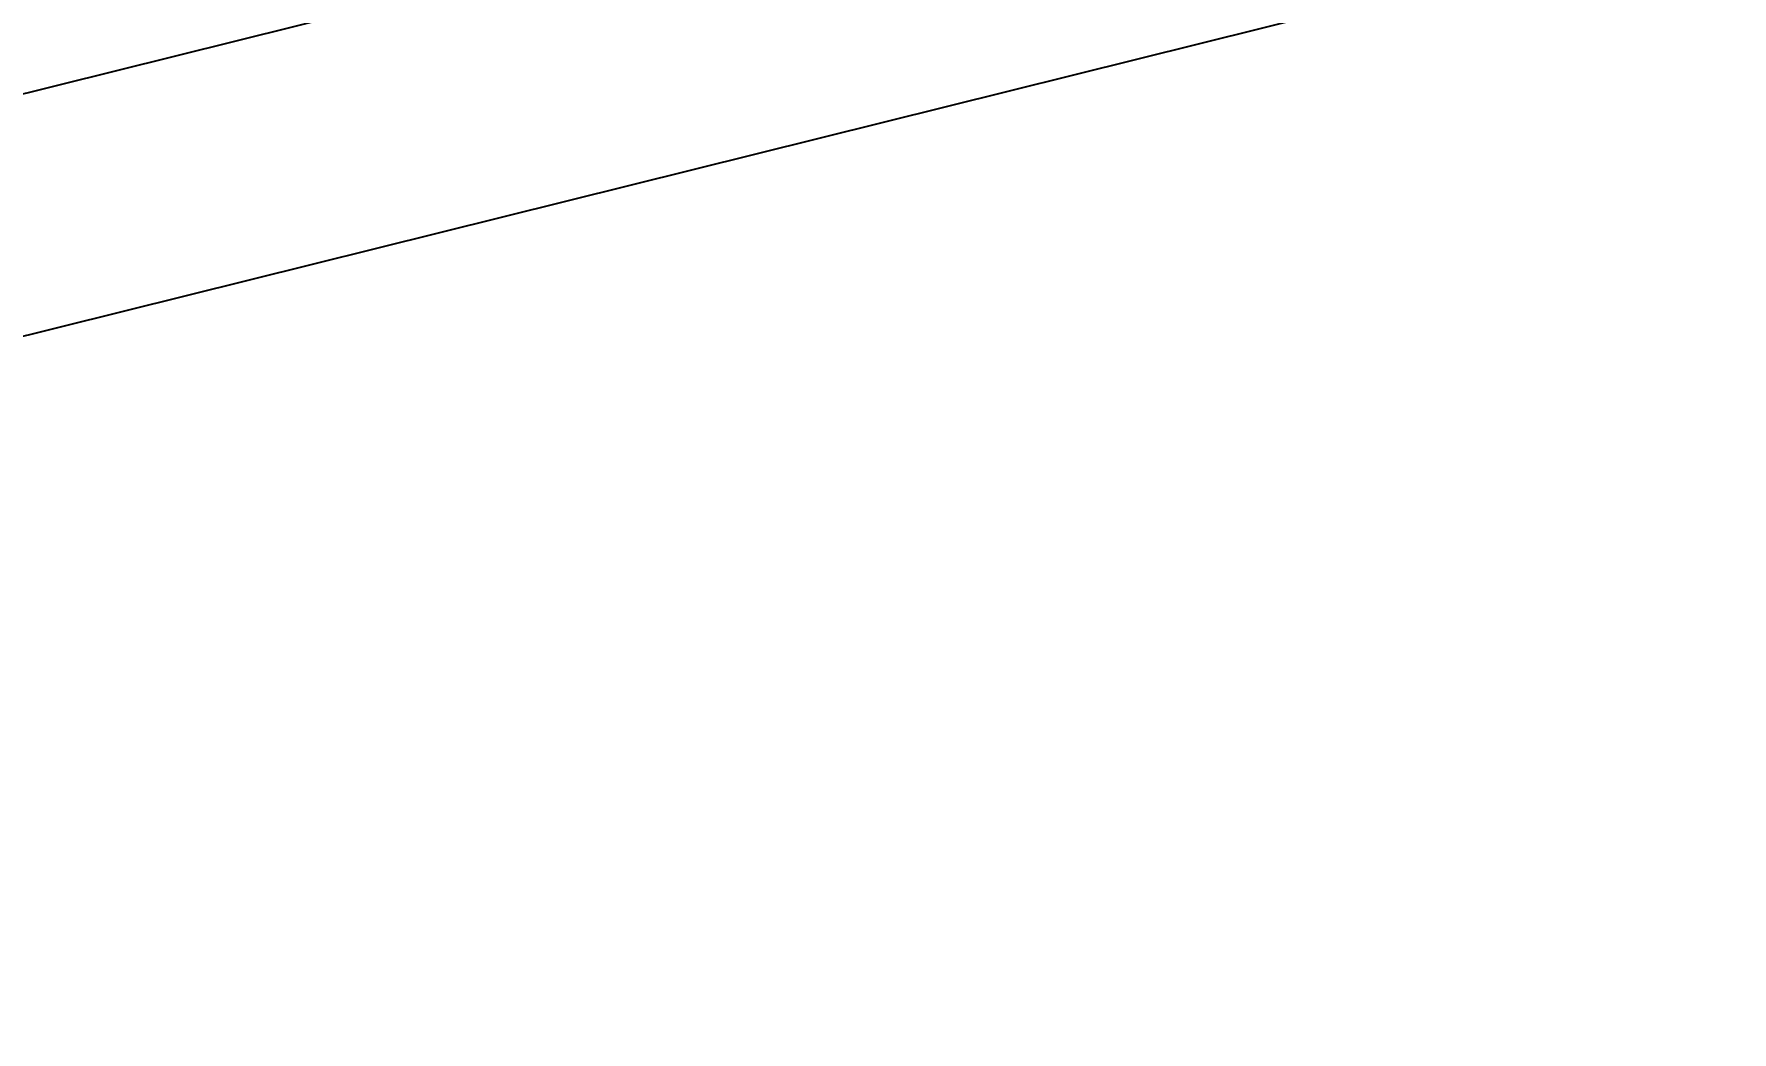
# Model space of a CAD drawing. Header units: inches. Extents: x 122939 to 389145, y 29603 to 574065.
# Drawn here: x 340222 to 341219, y 496453 to 497039 of the extents above; entities that cross this region are included whole.
import ezdxf

# ---------------------------------------------------------------- set-up
doc = ezdxf.new("R2010")
doc.units = ezdxf.units.IN
doc.header["$MEASUREMENT"] = 0
doc.layers.add('A-Dim-ID', color=9, linetype='Continuous', lineweight=20)
doc.styles.add('ST9', font='romans.shx', dxfattribs={"width": 0.8})
doc.dimstyles.new('DIM-20', dxfattribs={"dimscale": 1000, "dimtxt": 0.044, "dimasz": 0.035, "dimexe": 0.022, "dimexo": 0.022, "dimgap": 0.022, "dimtad": 1, "dimdec": 0, "dimzin": 0, "dimdsep": 46, "dimtxsty": 'ST9', "dimblk1": 'ARCHTICK', "dimblk2": 'ARCHTICK', "dimsah": 1, "dimcen": 0.08800000000000001, "dimdle": 0.04, "dimclrd": 256, "dimclre": 256, "dimclrt": 3, "dimadec": 0, "dimazin": 0, "dimtfac": 1, "dimtdec": 0, "dimtix": 1, "dimtofl": 0, "dimtmove": 1, "dimatfit": 3, "dimldrblk": 'CLOSED', "dimfxl": 1, "dimtolj": 1, "dimtzin": 0, "dimarcsym": 0})

# ---------------------------------------------------------------- blocks, each defined once
blk = doc.blocks.new('_ARCHTICK')
at = {"color": 0, "linetype": 'ByBlock', "const_width": 0.15}
blk.add_lwpolyline([(-0.5, -0.5), (0.5, 0.5)], dxfattribs=at)
blk = doc.blocks.new('*D53')
at = {"layer": 'A-Dim-ID', "lineweight": -2, "transparency": 16777216}
for p, q in [((340440.5146116735, 497313.4809206061), (340505.1478335354, 497053.6993210574)), ((338579.3785970865, 496597.2418810164), (340538.6528498709, 497084.7059958285)), ((338637.1709431615, 496530.6300062745), (338612.8836134219, 496628.2485557875))]:
    blk.add_line(p, q, dxfattribs=at)
at = {"layer": 'Defpoints', "color": 0, "transparency": 16777216}
for p in [(340435.2029773683, 497334.8300784585), (340499.8361992302, 497075.0484789098), (338642.4825774668, 496509.2808484221, -2.933114763932611e-07)]:
    blk.add_point(p, dxfattribs=at)
at = {"layer": 'A-Dim-ID', "lineweight": -2, "transparency": 16777216, "xscale": 20, "yscale": 20, "zscale": 20}
for p, rotation in [((340499.8361992302, 497075.0484789098), 13.9714232829857), ((338618.1952477272, 496606.8993979351), 193.9714232829857)]:
    blk.add_blockref('_ARCHTICK', p, dxfattribs=dict(at, rotation=rotation))
at = {"layer": 'A-Dim-ID', "color": 3, "transparency": 16777216, "insert": (339548.8753307141, 496881.7314215953), "char_height": 40, "attachment_point": 5, "rotation": 13.97142328298572, "style": 'ST9'}
blk.add_mtext('\\A1;1939', dxfattribs=at)
blk = doc.blocks.new('_CLOSED')
at = {"color": 0, "linetype": 'ByBlock'}
for p, q in [((-1, 0.1666666666666666), (0, 0)), ((-1, 0.1666666666666666), (-1, -0.1666666666666666)), ((0, 0), (-1, -0.1666666666666666)), ((0, 0), (-1, 0))]:
    blk.add_line(p, q, dxfattribs=at)
blk = doc.blocks.new('*D71')
at = {"layer": 'A-Dim-ID', "lineweight": -2, "transparency": 16777216}
for p, q in [((345689.9064303503, 498250.2310166885), (345701.3672314854, 498204.1663897792)), ((338612.7290117367, 496463.195893305), (345734.872247821, 498235.1730645503)), ((338651.1505645329, 496474.4414348815), (338646.2340280722, 496494.2025680761))]:
    blk.add_line(p, q, dxfattribs=at)
at = {"layer": 'Defpoints', "color": 0, "transparency": 16777216}
for p in [(345684.594796045, 498271.5801745409, -2.933114763932611e-07), (345696.0555971802, 498225.5155476316), (338656.4621988381, 496453.0922770291, -2.933114763932611e-07)]:
    blk.add_point(p, dxfattribs=at)
at = {"layer": 'A-Dim-ID', "lineweight": -2, "transparency": 16777216, "xscale": 20, "yscale": 20, "zscale": 20}
for p, rotation in [((345696.0555971802, 498225.5155476316), 13.9714232829857), ((338651.5456623774, 496472.8534102237), 193.9714232829857)]:
    blk.add_blockref('_ARCHTICK', p, dxfattribs=dict(at, rotation=rotation))
at = {"layer": 'A-Dim-ID', "color": 3, "transparency": 16777216, "insert": (342163.6602370142, 497389.9419621004), "char_height": 40, "attachment_point": 5, "rotation": 13.97142328298572, "style": 'ST9'}
blk.add_mtext('\\A1;7259', dxfattribs=at)

msp = doc.modelspace()

# ---------------------------------------------------------------- dimensions: what is measured, and where the dimension line sits
at = {"layer": 'A-Dim-ID'}
for base, p1, p2, angle, picture, middle in [((345696.0555971802, 498225.5155476316, 1.466518336033709e-07), (338656.4621988381, 496453.0922770291, -1.466596427898901e-07), (345684.594796045, 498271.5801745409, -1.466596427898901e-07), 13.97142328298588, '*D71', (342163.6602370142, 497389.9419621004, 1.466518336033709e-07)), ((340499.8361992302, 497075.0484789098, 1.466518336033709e-07), (338642.4825774668, 496509.2808484221, -1.466596427898901e-07), (340435.2029773684, 497334.8300784585, 1.466518336021988e-07), 13.97142328298569, '*D53', (339548.8753307141, 496881.7314215953, 1.466518336033709e-07))]:
    dim = msp.add_linear_dim(base=base, p1=p1, p2=p2, angle=angle, dimstyle='DIM-20', override={"dimtxt": 0.04, "dimasz": 0.02}, dxfattribs=at)
    dim.commit()
    dim.dimension.update_dxf_attribs({"geometry": picture, "text_midpoint": middle})

doc.saveas('drawing.dxf')
